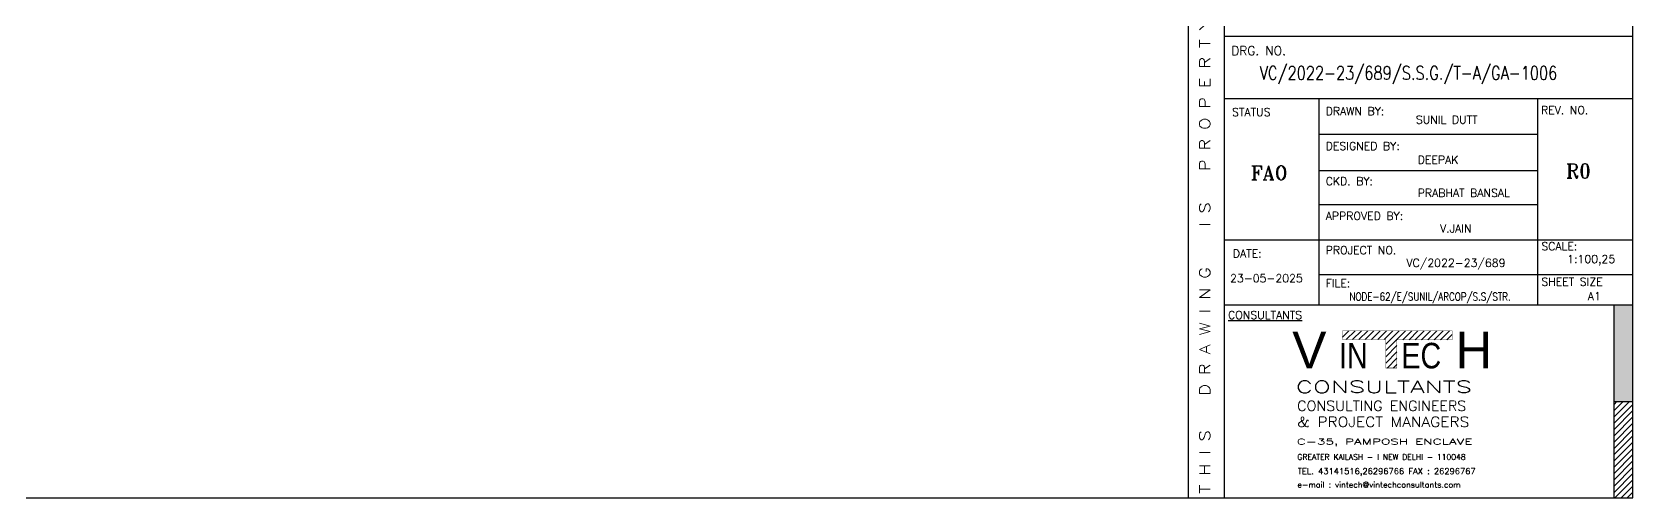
# Model space of a CAD drawing. Header units: millimetres. Extents: x 2061841 to 105821645, y -77612 to 48520811.
# Drawn here: x 105331148 to 105376170, y 48421686 to 48434796 of the extents above; entities that cross this region are included whole.
import ezdxf
from ezdxf.enums import TextEntityAlignment as Align

# ---------------------------------------------------------------- set-up
doc = ezdxf.new("R2010")
doc.units = ezdxf.units.MM
doc.header["$LTSCALE"] = 10
doc.header["$MEASUREMENT"] = 0
for name, color, linetype in [('BORDER', 5, 'Continuous'), ('LOGO', 1, 'Continuous'), ('S-OPENING', 6, 'Continuous'), ('T', 2, 'Continuous')]:
    doc.layers.add(name, color=color, linetype=linetype)
for name, color, linetype, lineweight in [('STAIR', 3, 'Continuous', 13), ('TEXT', 2, 'Continuous', 25), ('TEXT 3', 1, 'Continuous', 18)]:
    doc.layers.add(name, color=color, linetype=linetype, lineweight=lineweight)
doc.styles.add('K', font='swissek.ttf', dxfattribs={"height": 349})
doc.styles.add('PK', font='romand.shx', dxfattribs={"width": 0.7, "height": 225})
doc.styles.add('RT', font='romant.shx', dxfattribs={"height": 250})
doc.styles.add('ST', font='romand.shx', dxfattribs={"height": 4})

# ---------------------------------------------------------------- blocks, each defined once
blk = doc.blocks.new('TOWER-A TYPICAL FLOOR FRAMING PLAN N')
at = {"layer": 'LOGO'}
h = blk.add_hatch(dxfattribs=at)
h.set_pattern_fill('ANSI31', color=256, scale=999.996528, style=0)
h.set_pattern_definition([(45, (102519122.16, 48604093.03), (-88.38804, 88.38804), [])])
h.paths.add_polyline_path([(102606216.2, 48523357.6), (102606528.5, 48523357.6), (102606528.5, 48524153.7), (102608083.3, 48524153.7), (102608083.3, 48524404.6), (102604999.8, 48524404.6), (102604999.8, 48524157.1), (102606216.2, 48524157.1), (102606216.2, 48523357.6)])
h = blk.add_hatch(dxfattribs=at)
h.set_pattern_fill('ANSI31', color=256, scale=999.996528, style=0)
h.set_pattern_definition([(45, (102519122.18, 48604093.06), (-88.38804, 88.38804), [])])
h.paths.add_polyline_path([(102606216.2, 48523357.6), (102606528.5, 48523357.6), (102606528.5, 48524153.7), (102608083.3, 48524153.7), (102608083.3, 48524404.6), (102604999.8, 48524404.6), (102604999.8, 48524157.1), (102606216.2, 48524157.1), (102606216.2, 48523357.6)])
at = {"layer": 'STAIR'}
blk.add_hatch(color=6, dxfattribs=at).paths.add_polyline_path([(102613169.8, 48525123.1), (102612639.1, 48525123.1), (102612639.1, 48522411.8), (102613169.8, 48522411.8), (102613169.8, 48525123.1)])
blk.add_hatch(color=6, dxfattribs=at).paths.add_polyline_path([(102613169.8, 48525123.1), (102612639.1, 48525123.1), (102612639.1, 48522411.8), (102613169.8, 48522411.8), (102613169.8, 48525123.1)])
h = blk.add_hatch(dxfattribs=at)
h.set_pattern_fill('ANSI31', color=6, scale=999.996528, style=0)
h.set_pattern_definition([(45, (102477678.24, 48510338.8), (-88.38804, 88.38804), [])])
h.paths.add_polyline_path([(102613169.8, 48522411.8), (102612639.1, 48522411.8), (102612639.1, 48519700.4), (102613169.8, 48519700.4), (102613169.8, 48522411.8)])
h = blk.add_hatch(dxfattribs=at)
h.set_pattern_fill('ANSI31', color=6, scale=999.996528, style=0)
h.set_pattern_definition([(45, (102477678.26, 48510338.83), (-88.38804, 88.38804), [])])
h.paths.add_polyline_path([(102613169.8, 48522411.8), (102612639.1, 48522411.8), (102612639.1, 48519700.5), (102613169.8, 48519700.5), (102613169.8, 48522411.8)])
at = {"color": 5}
blk.add_line((102612639.1, 48522411.8, 101.1), (102613169.8, 48522411.8, 101.1), dxfattribs=at)
blk.add_line((102612639.1, 48522411.8, 101.1), (102613169.8, 48522411.8, 101.1), dxfattribs=at)
at = {"layer": 'BORDER'}
for p, q in [((102600669.9, 48519700.5, 101.1), (102600669.9, 48579100.4, 101.1)), ((102613169.8, 48530933.9, 101.1), (102601669.9, 48530933.9, 101.1)), ((102613169.8, 48530933.9, 101.1), (102601669.9, 48530933.9, 101.1)), ((102604346.3, 48525123.1, 101.1), (102604346.3, 48530933.9, 101.1)), ((102610493, 48525123.1, 101.1), (102610493, 48530933.9, 101.1)), ((102601669.9, 48526962.6, 101.1), (102613169.8, 48526962.6, 101.1)), ((102601669.9, 48526962.5, 101.1), (102613169.8, 48526962.5, 101.1)), ((102613169.8, 48525123.1, 101.1), (102601669.9, 48525123.1, 101.1)), ((102613169.8, 48525123.1, 101.1), (102601669.9, 48525123.1, 101.1))]:
    blk.add_line(p, q, dxfattribs=at)
at = {"layer": 'BORDER', "color": 5}
blk.add_line((102601669.9, 48579100.4, 101.1), (102601669.9, 48519700.5, 101.1), dxfattribs=at)
at = {"layer": 'BORDER', "ltscale": 80}
blk.add_line((102601669.9, 48532697.9, 101.1), (102613169.8, 48532697.9, 101.1), dxfattribs=at)
blk.add_line((102601669.9, 48532697.9, 101.1), (102613169.8, 48532697.9, 101.1), dxfattribs=at)
at = {"layer": 'BORDER', "elevation": 101.1}
for points in [[(102529069.4, 48519700.4), (102613169.4, 48519700.4), (102613169.4, 48579100.4), (102529069.4, 48579100.4)], [(102613169.9, 48525123.1), (102612631.6, 48525123.1), (102612631.6, 48519700.4), (102613169.9, 48519700.4)]]:
    blk.add_lwpolyline(points, close=True, dxfattribs=at)
at = {"layer": 'LOGO', "const_width": 10.4, "elevation": 101.1}
for points in [[(102608083.3, 48524153.9), (102608083.3, 48524404.6), (102604999.8, 48524404.6), (102604999.8, 48524157.1), (102606216.2, 48524157.1), (102606216.2, 48523357.6), (102606528.5, 48523357.6), (102606528.5, 48524153.7), (102608088.3, 48524153.7)], [(102608083.3, 48524154), (102608083.3, 48524404.6), (102604999.8, 48524404.6), (102604999.8, 48524157.1), (102606216.2, 48524157.1), (102606216.2, 48523357.6), (102606528.5, 48523357.6), (102606528.5, 48524153.7), (102608088.3, 48524153.7)]]:
    blk.add_lwpolyline(points, dxfattribs=at)
at = {"layer": 'T'}
for p, q in [((102610493, 48529924, 101.1), (102604346.3, 48529924, 101.1)), ((102609703.8, 48529923.9, 101.1), (102604346.3, 48529923.9, 101.1)), ((102604346.3, 48528914, 101.1), (102609703.8, 48528914, 101.1)), ((102604346.3, 48528914, 101.1), (102610493, 48528914, 101.1)), ((102604346.3, 48527958.2, 101.1), (102609703.8, 48527958.2, 101.1)), ((102604346.3, 48527958.2, 101.1), (102610493, 48527958.2, 101.1))]:
    blk.add_line(p, q, dxfattribs=at)
at = {"layer": 'TEXT', "color": 2}
for p, q in [((102604346.3, 48525989, 101.1), (102610493, 48525989, 101.1)), ((102604765.9, 48525989, 101.1), (102609703.8, 48525989, 101.1)), ((102610493, 48525989, 101.1), (102613169.4, 48525989, 101.1))]:
    blk.add_line(p, q, dxfattribs=at)
at = {"layer": 'LOGO', "style": 'K'}
for s, p in [('V', (102603588.4, 48523345.7, 101.1)), ('V', (102603588.4, 48523345.7, 101.1)), ('H', (102608173.2, 48523345.7, 101.1)), ('H', (102608173.3, 48523345.7, 101.1))]:
    blk.add_text(s, height=1031.3, dxfattribs=at).set_placement(p)
at = {"layer": 'LOGO'}
for s, height, style, width, p in [('IN', 719.5, 'K', 0.8, (102604906.5, 48523346.2, 101.1)), ('IN', 719.5, 'K', 0.8, (102604906.5, 48523346.2, 101.1)), ('EC', 719.5, 'K', 0.8, (102606658.2, 48523346.2, 101.1)), ('EC', 719.5, 'K', 0.8, (102606658.1, 48523346.2, 101.1)), ('CONSULTANTS', 334.596, 'RT', 1.6, (102603687.6, 48522657.6, 101.1)), ('CONSULTANTS', 334.596, 'RT', 1.6, (102603687.6, 48522657.5, 101.1)), ('CONSULTING ENGINEERS', 284.846, 'RT', 1.03, (102603727.1, 48522148.9, 101.1)), ('CONSULTING ENGINEERS', 284.846, 'RT', 1.03, (102603727.1, 48522148.9, 101.1)), ('& PROJECT MANAGERS', 284.846, 'RT', 1.11, (102603727.1, 48521702.1, 101.1)), ('& PROJECT MANAGERS', 284.846, 'RT', 1.11, (102603727.1, 48521702.2, 101.1))]:
    blk.add_text(s, height=height, dxfattribs=dict(at, style=style, width=width)).set_placement(p)
at = {"layer": 'LOGO', "color": 2, "style": 'RT'}
for s, width, p in [('C-35, PAMPOSH ENCLAVE', 1.728, (102603715.8, 48521205, 101.1)), ('C-35, PAMPOSH ENCLAVE', 1.728, (102603715.8, 48521205, 101.1)), ('GREATER KAILASH - I NEW DELHI - 110048  ', 0.968, (102603731.8, 48520771.8, 101.1)), ('GREATER KAILASH - I NEW DELHI - 110048  ', 0.968, (102603731.9, 48520771.9, 101.1)), ('TEL. 43141516,26296766 FAX : 26296767', 1.055, (102603742.5, 48520373.1, 101.1)), ('TEL. 43141516,26296766 FAX : 26296767', 1.055, (102603742.6, 48520373.1, 101.1)), ('e-mail : vintech@vintechconsultants.com', 1.01, (102603731.9, 48519993.5, 101.1)), ('e-mail : vintech@vintechconsultants.com', 1.01, (102603731.8, 48519993.5, 101.1))]:
    blk.add_text(s, height=162.254, dxfattribs=dict(at, width=width)).set_placement(p)
at = {"layer": 'T', "ltscale": 80, "style": 'ST'}
for p in [(102601877.4, 48532161.4, 101.1), (102601877.4, 48532161.3, 101.1)]:
    blk.add_text('DRG. NO.', height=250, dxfattribs=at).set_placement(p)
at = {"layer": 'TEXT', "color": 1, "style": 'RT', "width": 0.939798}
blk.add_text('T H I S   D R A W I N G   I S   P R O P E R T Y   O F   V I N T E C H   C O N S U L T A N T S  A N D  S H A L L  N O T  B E  R E P R O D U C E D  O R  U S E D  W I T H O U T  W R I T T E N  P E R M I S S I O N.', height=299.999, rotation=90, dxfattribs=at).set_placement((102601279.1, 48519821.8, 101.1), (102601279.1, 48578652.9, 101.1), align=Align.FIT)
at = {"layer": 'TEXT', "color": 2, "style": 'PK'}
for s, height, p in [('DRAWN BY:', 225, (102604527.6, 48530471.5, 101.1)), ('REV. NO.', 225, (102610582.7, 48530502.2, 101.1)), ('STATUS', 225, (102601896.7, 48530443.9, 101.1)), ('STATUS', 225, (102601896.7, 48530443.9, 101.1)), ('SUNIL DUTT', 225, (102607064.6, 48530231.7, 101.1)), ('DESIGNED BY:', 224.999, (102604527.6, 48529491.1, 101.1)), ('DEEPAK', 225, (102607114.3, 48529105.2, 101.1)), ('CKD. BY:', 225, (102604527.6, 48528502, 101.1)), ('PRABHAT BANSAL', 224.999, (102607114.3, 48528170.5, 101.1)), ('APPROVED BY:', 224.999, (102604527.6, 48527523.9, 101.1)), ('V.JAIN', 225, (102607743.9, 48527168.7, 101.1)), ('DATE:', 225, (102601916.9, 48526465.7, 101.1)), ('DATE:', 225, (102601916.9, 48526465.7, 101.1)), ('PROJECT NO.', 224.999, (102604527.6, 48526560.3, 101.1)), ('SCALE:', 225, (102610592.7, 48526670.1, 101.1)), ('SCALE:', 225, (102610592.7, 48526670.1, 101.1)), ('VC/2022-23/689', 224.999, (102606797.9, 48526202.5, 101.1)), ('1:100,25', 225, (102611320.1, 48526311.9, 101.1)), ('23-05-2025', 225, (102601839.9, 48525769.6, 101.1)), ('FILE:', 225, (102604527.6, 48525630.7, 101.1)), ('SHEET SIZE', 225, (102610592.7, 48525670.7, 101.1)), ('A1', 225, (102611899.9, 48525270.8, 101.1)), ('%%UCONSULTANTS', 224.999, (102601782.1, 48524735.7, 101.1)), ('%%UCONSULTANTS', 224.999, (102601782.2, 48524735.7, 101.1))]:
    blk.add_text(s, height=height, dxfattribs=at).set_placement(p)
at = {"layer": 'TEXT', "color": 2, "style": 'PK', "width": 0.8}
blk.add_text('NODE-62/E/SUNIL/ARCOP/S.S/STR.', height=224.999, dxfattribs=at).set_placement((102605196.2, 48525252.8, 101.1))
at = {"layer": 'TEXT 3', "style": 'RT'}
for s, height, width, p in [('VC/2022-23/689/S.S.G./T-A/GA-1006', 375, 0.8, (102602671, 48531470.6, 101.1)), ('FAO', 400, 0.98, (102602419.5, 48528650, 101.1)), ('R0', 400, 0.98, (102611283.3, 48528700, 101.1))]:
    blk.add_text(s, height=height, dxfattribs=dict(at, width=width)).set_placement(p)

msp = doc.modelspace()

# ---------------------------------------------------------------- block references
at = {"layer": 'S-OPENING'}
msp.add_blockref('TOWER-A TYPICAL FLOOR FRAMING PLAN N', (2763000.3, -98014.7), dxfattribs=at)

doc.saveas('drawing.dxf')
